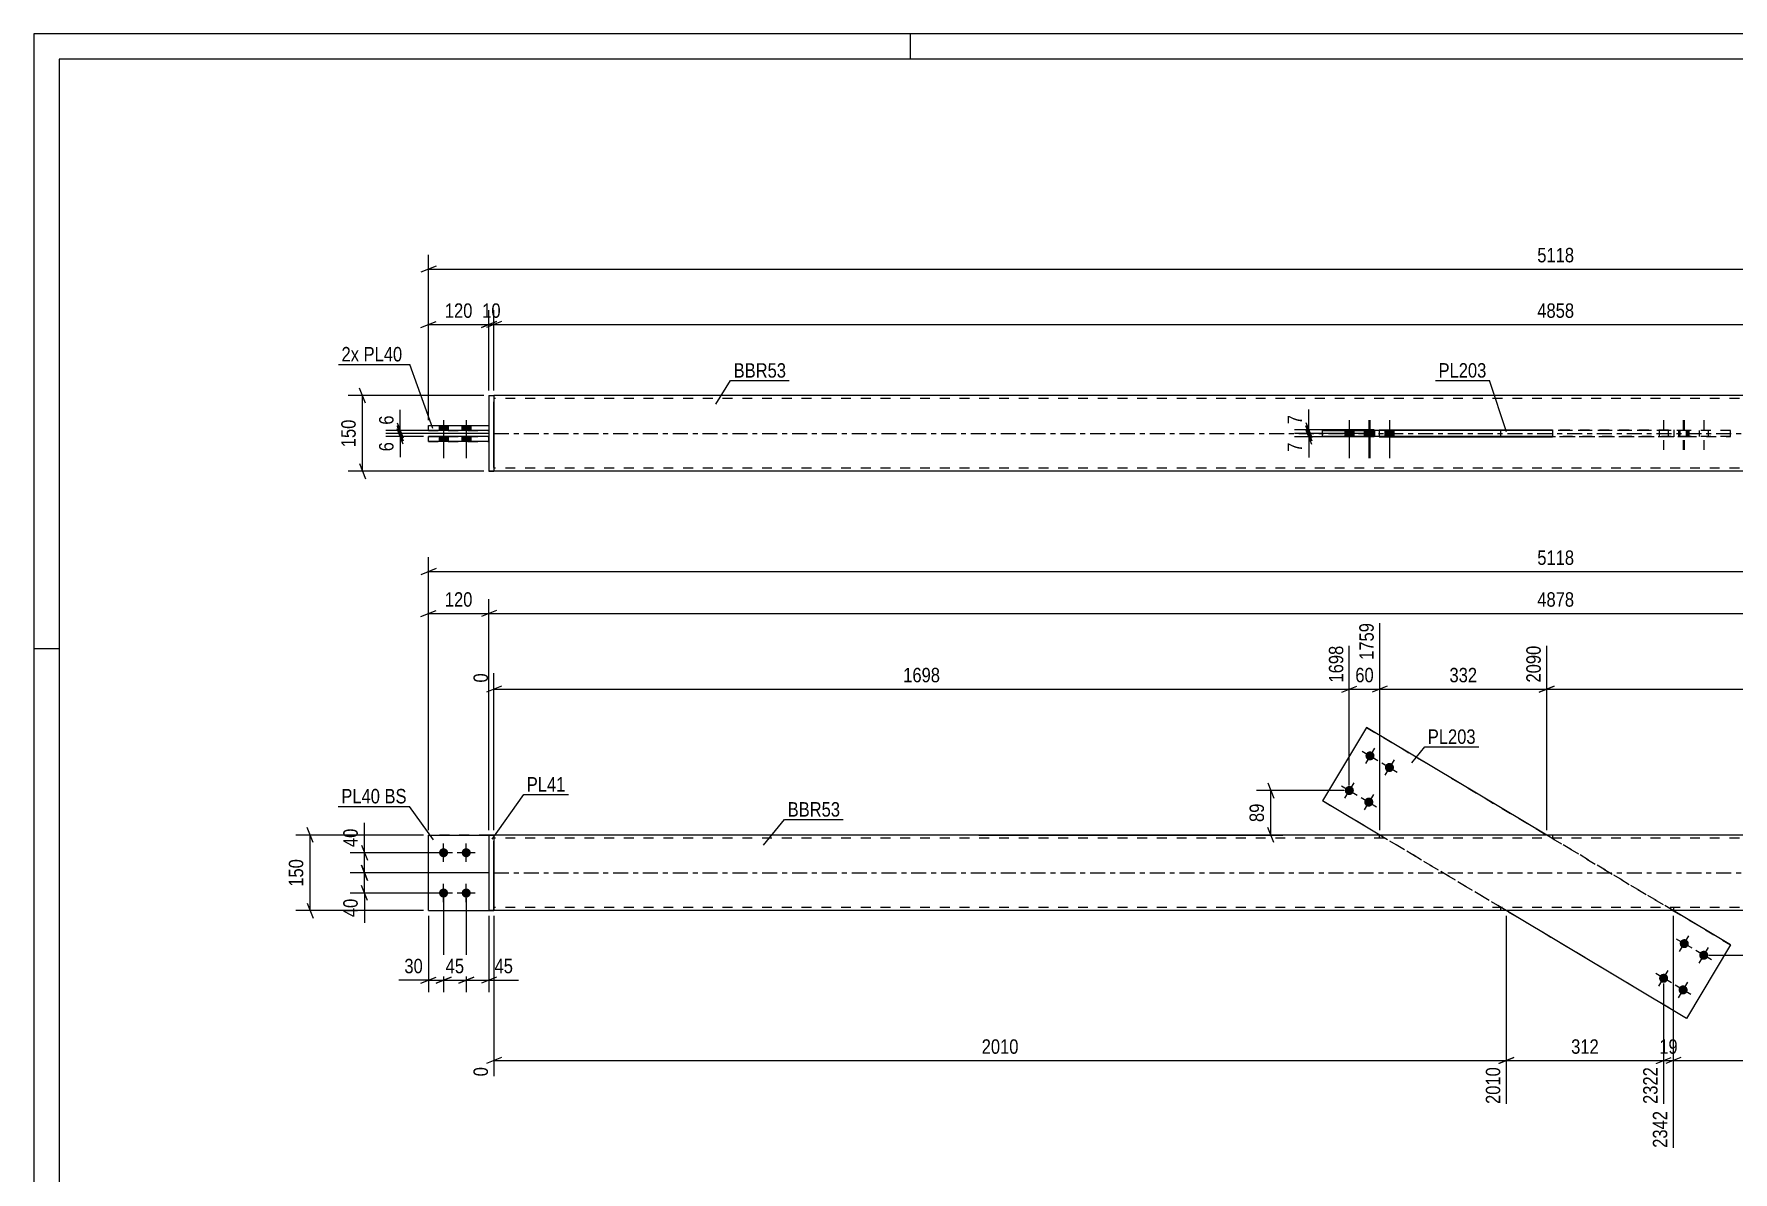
# Model space of a CAD drawing. Header units: millimetres. Extents: x 0 to 594, y 0 to 420.
# Drawn here: x 0 to 337.3, y 194.2 to 420 of the extents above; entities that cross this region are included whole.
import ezdxf

# ---------------------------------------------------------------- set-up
doc = ezdxf.new("R2010")
doc.units = ezdxf.units.MM
doc.linetypes.add('DXK_LINE_DOT2', pattern=[3.9198, 1.9599, -1.9599])
doc.linetypes.add('DXK_LINE_DOT3', pattern=[5.9187, 2.979, -0.9799, 0.9799, -0.9799])
doc.styles.add('Arial Narrow', font='ARIALN.TTF', dxfattribs={"height": 0.2})

# ---------------------------------------------------------------- blocks, each defined once
blk = doc.blocks.new('Unknown-580609276-1130')
at = {"color": 5, "linetype": 'Continuous'}
for p, q in [((594, 420), (0, 420)), ((0, 420), (0, 0)), ((174, 415), (174, 420)), ((589, 415), (5, 415)), ((5, 415), (5, 5)), ((5, 298), (0, 298))]:
    blk.add_line(p, q, dxfattribs=at)
blk = doc.blocks.new('Part-580609276-1679 - 1673')
at = {"color": 7, "linetype": 'DXK_LINE_DOT2'}
for p, q in [((78.32, 246.04), (78.32, 261.04)), ((78.32, 261.04), (90.32, 261.04)), ((90.32, 261.04), (78.32, 261.04)), ((90.32, 261.04), (90.32, 246.04)), ((78.32, 246.04), (78.32, 246.04)), ((78.32, 246.04), (90.32, 246.04)), ((78.32, 246.04), (90.32, 246.04)), ((90.32, 246.04), (90.32, 246.04))]:
    blk.add_line(p, q, dxfattribs=at)
blk = doc.blocks.new('Part-580609276-1700 - 1673')
at = {"color": 2, "linetype": 'Continuous'}
for p, q in [((424.83, 261.04), (91.32, 261.04)), ((91.32, 247.24), (91.32, 259.84)), ((424.83, 246.04), (91.32, 246.04))]:
    blk.add_line(p, q, dxfattribs=at)
at = {"color": 7, "linetype": 'DXK_LINE_DOT2'}
for p, q in [((91.32, 261.04), (91.32, 259.84)), ((424.83, 260.44), (91.32, 260.44)), ((267.09, 261.04), (267.09, 260.44)), ((301.46, 261.04), (301.46, 260.44)), ((91.32, 246.04), (91.32, 247.24)), ((91.32, 246.64), (91.32, 246.68)), ((424.83, 246.64), (91.32, 246.64)), ((291.21, 246.04), (291.21, 246.64)), ((325.57, 246.04), (325.57, 246.64))]:
    blk.add_line(p, q, dxfattribs=at)
at = {"color": 7, "linetype": 'DXK_LINE_DOT3'}
blk.add_line((91.32, 253.54), (424.83, 253.54), dxfattribs=at)
blk = doc.blocks.new('Part-580609276-1684 - 1673')
at = {"color": 2, "linetype": 'Continuous'}
for p, q in [((78.32, 246.04), (78.32, 261.04)), ((78.32, 261.04), (90.32, 261.04)), ((78.32, 246.04), (78.32, 246.04)), ((78.32, 246.04), (90.32, 246.04))]:
    blk.add_line(p, q, dxfattribs=at)
at = {"color": 7, "linetype": 'DXK_LINE_DOT2'}
for p, q in [((90.32, 261.04), (78.32, 261.04)), ((90.32, 261.04), (90.32, 246.04)), ((78.32, 246.04), (78.32, 246.04)), ((78.32, 246.04), (90.32, 246.04)), ((90.32, 246.04), (90.32, 246.04))]:
    blk.add_line(p, q, dxfattribs=at)
blk = doc.blocks.new('Bolt-580609276-1706 - 1673')
at = {"linetype": 'Continuous'}
for points in [[(265.71, 277.53), (265.86, 277.41), (265.99, 277.27), (266.08, 277.11), (266.13, 276.93), (266.15, 276.74), (266.13, 276.55), (266.07, 276.38), (265.97, 276.21), (265.84, 276.08), (265.69, 275.97), (265.51, 275.89), (265.33, 275.86), (265.14, 275.86), (264.96, 275.9), (264.79, 275.98), (264.64, 276.09), (264.51, 276.24), (264.42, 276.4), (264.37, 276.58), (264.35, 276.77), (264.37, 276.95), (264.43, 277.13), (264.53, 277.29), (264.66, 277.43), (264.81, 277.54), (264.98, 277.61), (265.17, 277.65), (265.36, 277.65), (265.54, 277.61)], [(269.57, 275.22), (269.72, 275.11), (269.85, 274.97), (269.94, 274.8), (270, 274.62), (270.01, 274.43), (269.99, 274.25), (269.93, 274.07), (269.83, 273.91), (269.71, 273.77), (269.55, 273.66), (269.38, 273.59), (269.19, 273.55), (269.01, 273.55), (268.82, 273.6), (268.65, 273.67), (268.5, 273.79), (268.38, 273.93), (268.29, 274.09), (268.23, 274.27), (268.21, 274.46), (268.24, 274.65), (268.3, 274.83), (268.39, 274.99), (268.52, 275.12), (268.67, 275.23), (268.85, 275.31), (269.03, 275.34), (269.22, 275.34), (269.4, 275.3)], [(261.61, 270.66), (261.76, 270.55), (261.88, 270.4), (261.98, 270.24), (262.03, 270.06), (262.05, 269.87), (262.03, 269.69), (261.96, 269.51), (261.87, 269.35), (261.74, 269.21), (261.59, 269.1), (261.41, 269.03), (261.23, 268.99), (261.04, 268.99), (260.86, 269.03), (260.69, 269.11), (260.54, 269.23), (260.41, 269.37), (260.32, 269.53), (260.26, 269.71), (260.25, 269.9), (260.27, 270.09), (260.33, 270.26), (260.43, 270.43), (260.56, 270.56), (260.71, 270.67), (260.88, 270.75), (261.07, 270.78), (261.26, 270.78), (261.44, 270.74)], [(265.47, 268.35), (265.62, 268.24), (265.75, 268.1), (265.84, 267.93), (265.89, 267.75), (265.91, 267.57), (265.89, 267.38), (265.83, 267.2), (265.73, 267.04), (265.6, 266.9), (265.45, 266.79), (265.28, 266.72), (265.09, 266.68), (264.9, 266.68), (264.72, 266.73), (264.55, 266.81), (264.4, 266.92), (264.28, 267.06), (264.18, 267.22), (264.13, 267.4), (264.11, 267.59), (264.13, 267.78), (264.19, 267.96), (264.29, 268.12), (264.42, 268.26), (264.57, 268.36), (264.75, 268.44), (264.93, 268.47), (265.12, 268.47), (265.3, 268.43)]]:
    blk.add_hatch(color=1, dxfattribs=at).paths.add_polyline_path(points)
at = {"color": 1, "linetype": 'Continuous'}
for p, q in [((263.7, 277.68), (266.79, 275.83)), ((266.17, 278.3), (264.33, 275.21)), ((267.57, 275.37), (270.66, 273.52)), ((270.04, 275.99), (268.19, 272.9)), ((259.6, 270.81), (262.69, 268.96)), ((262.07, 271.43), (260.22, 268.34)), ((263.47, 268.5), (266.56, 266.66)), ((265.93, 269.12), (264.09, 266.03))]:
    blk.add_line(p, q, dxfattribs=at)
blk = doc.blocks.new('Bolt-580609276-1707 - 1673')
at = {"linetype": 'Continuous'}
for points in [[(327.19, 238.72), (327.04, 238.83), (326.92, 238.97), (326.82, 239.14), (326.77, 239.32), (326.75, 239.51), (326.77, 239.69), (326.83, 239.87), (326.93, 240.03), (327.06, 240.17), (327.21, 240.28), (327.39, 240.35), (327.57, 240.39), (327.76, 240.39), (327.94, 240.34), (328.11, 240.26), (328.26, 240.15), (328.39, 240.01), (328.48, 239.85), (328.53, 239.67), (328.55, 239.48), (328.53, 239.29), (328.47, 239.11), (328.37, 238.95), (328.24, 238.81), (328.09, 238.71), (327.92, 238.63), (327.73, 238.6), (327.54, 238.6), (327.36, 238.64)], [(331.05, 236.41), (330.9, 236.52), (330.78, 236.67), (330.69, 236.83), (330.63, 237.01), (330.62, 237.2), (330.64, 237.38), (330.7, 237.56), (330.79, 237.72), (330.92, 237.86), (331.08, 237.97), (331.25, 238.04), (331.43, 238.08), (331.62, 238.08), (331.81, 238.04), (331.98, 237.96), (332.13, 237.84), (332.25, 237.7), (332.34, 237.54), (332.4, 237.36), (332.42, 237.17), (332.39, 236.98), (332.33, 236.81), (332.24, 236.65), (332.11, 236.51), (331.95, 236.4), (331.78, 236.32), (331.6, 236.29), (331.41, 236.29), (331.22, 236.33)], [(323.09, 231.85), (322.94, 231.96), (322.81, 232.1), (322.72, 232.27), (322.67, 232.45), (322.65, 232.64), (322.67, 232.82), (322.73, 233), (322.83, 233.16), (322.96, 233.3), (323.11, 233.41), (323.28, 233.48), (323.47, 233.52), (323.66, 233.52), (323.84, 233.48), (324.01, 233.4), (324.16, 233.28), (324.29, 233.14), (324.38, 232.98), (324.43, 232.8), (324.45, 232.61), (324.43, 232.42), (324.37, 232.25), (324.27, 232.08), (324.14, 231.95), (323.99, 231.84), (323.82, 231.76), (323.63, 231.73), (323.44, 231.73), (323.26, 231.77)], [(326.95, 229.54), (326.8, 229.66), (326.68, 229.8), (326.59, 229.96), (326.53, 230.14), (326.51, 230.33), (326.54, 230.52), (326.6, 230.69), (326.69, 230.86), (326.82, 230.99), (326.98, 231.1), (327.15, 231.18), (327.33, 231.21), (327.52, 231.21), (327.7, 231.17), (327.88, 231.09), (328.03, 230.98), (328.15, 230.83), (328.24, 230.67), (328.3, 230.49), (328.31, 230.3), (328.29, 230.12), (328.23, 229.94), (328.13, 229.78), (328.01, 229.64), (327.85, 229.53), (327.68, 229.46), (327.49, 229.42), (327.31, 229.42), (327.12, 229.46)]]:
    blk.add_hatch(color=1, dxfattribs=at).paths.add_polyline_path(points)
at = {"color": 1, "linetype": 'Continuous'}
for p, q in [((329.2, 238.57), (326.11, 240.41)), ((326.73, 237.95), (328.57, 241.04)), ((333.06, 236.26), (329.97, 238.11)), ((330.59, 235.64), (332.44, 238.73)), ((325.1, 231.7), (322, 233.55)), ((322.63, 231.08), (324.47, 234.17)), ((328.96, 229.39), (325.87, 231.24)), ((326.49, 228.77), (328.34, 231.86))]:
    blk.add_line(p, q, dxfattribs=at)
blk = doc.blocks.new('Bolt-580609276-1709 - 1673')
at = {"linetype": 'Continuous'}
for points in [[(81.32, 256.64), (81.13, 256.65), (80.95, 256.71), (80.79, 256.81), (80.65, 256.93), (80.54, 257.09), (80.46, 257.26), (80.42, 257.44), (80.42, 257.63), (80.46, 257.81), (80.54, 257.99), (80.65, 258.14), (80.79, 258.26), (80.95, 258.36), (81.13, 258.42), (81.32, 258.44), (81.5, 258.42), (81.68, 258.36), (81.85, 258.26), (81.99, 258.14), (82.1, 257.99), (82.17, 257.81), (82.21, 257.63), (82.21, 257.44), (82.17, 257.26), (82.1, 257.09), (81.99, 256.93), (81.85, 256.81), (81.68, 256.71), (81.5, 256.65)], [(85.82, 256.64), (85.63, 256.65), (85.45, 256.71), (85.29, 256.81), (85.15, 256.93), (85.04, 257.09), (84.96, 257.26), (84.92, 257.44), (84.92, 257.63), (84.96, 257.81), (85.04, 257.99), (85.15, 258.14), (85.29, 258.26), (85.45, 258.36), (85.63, 258.42), (85.82, 258.44), (86, 258.42), (86.18, 258.36), (86.35, 258.26), (86.49, 258.14), (86.6, 257.99), (86.67, 257.81), (86.71, 257.63), (86.71, 257.44), (86.67, 257.26), (86.6, 257.09), (86.49, 256.93), (86.35, 256.81), (86.18, 256.71), (86, 256.65)], [(81.32, 248.64), (81.13, 248.65), (80.95, 248.71), (80.79, 248.81), (80.65, 248.93), (80.54, 249.09), (80.46, 249.26), (80.42, 249.44), (80.42, 249.63), (80.46, 249.81), (80.54, 249.99), (80.65, 250.14), (80.79, 250.26), (80.95, 250.36), (81.13, 250.42), (81.32, 250.44), (81.5, 250.42), (81.68, 250.36), (81.85, 250.26), (81.99, 250.14), (82.1, 249.99), (82.17, 249.81), (82.21, 249.63), (82.21, 249.44), (82.17, 249.26), (82.1, 249.09), (81.99, 248.93), (81.85, 248.81), (81.68, 248.71), (81.5, 248.65)], [(85.82, 248.64), (85.63, 248.65), (85.45, 248.71), (85.29, 248.81), (85.15, 248.93), (85.04, 249.09), (84.96, 249.26), (84.92, 249.44), (84.92, 249.63), (84.96, 249.81), (85.04, 249.99), (85.15, 250.14), (85.29, 250.26), (85.45, 250.36), (85.63, 250.42), (85.82, 250.44), (86, 250.42), (86.18, 250.36), (86.35, 250.26), (86.49, 250.14), (86.6, 249.99), (86.67, 249.81), (86.71, 249.63), (86.71, 249.44), (86.67, 249.26), (86.6, 249.09), (86.49, 248.93), (86.35, 248.81), (86.18, 248.71), (86, 248.65)]]:
    blk.add_hatch(color=1, dxfattribs=at).paths.add_polyline_path(points)
at = {"color": 1, "linetype": 'Continuous'}
for p, q in [((83.12, 257.54), (79.52, 257.54)), ((81.32, 255.74), (81.32, 259.34)), ((87.62, 257.54), (84.02, 257.54)), ((85.82, 255.74), (85.82, 259.34)), ((81.32, 247.74), (81.32, 251.34)), ((85.82, 247.74), (85.82, 251.34)), ((83.12, 249.54), (79.52, 249.54)), ((87.62, 249.54), (84.02, 249.54))]:
    blk.add_line(p, q, dxfattribs=at)
blk = doc.blocks.new('Part-580609276-1715 - 1673')
at = {"color": 2, "linetype": 'Continuous'}
for p, q in [((264.55, 282.41), (255.84, 267.82)), ((264.55, 282.41), (264.55, 282.41)), ((300.35, 261.04), (264.55, 282.41)), ((267.19, 261.04), (255.84, 267.82)), ((328.11, 224.66), (292.31, 246.04)), ((336.83, 239.25), (325.47, 246.04)), ((336.83, 239.25), (328.11, 224.66))]:
    blk.add_line(p, q, dxfattribs=at)
at = {"color": 7, "linetype": 'DXK_LINE_DOT2'}
for p, q in [((264.55, 282.41), (336.83, 239.25)), ((328.11, 224.66), (255.84, 267.82)), ((292.31, 246.04), (267.19, 261.04)), ((325.47, 246.04), (300.35, 261.04))]:
    blk.add_line(p, q, dxfattribs=at)
blk = doc.blocks.new('Part-580609276-1720 - 1673')
at = {"color": 2, "linetype": 'Continuous'}
for p, q in [((91.32, 261.04), (90.32, 261.04)), ((90.32, 261.04), (90.32, 246.04)), ((91.32, 261.04), (91.32, 261.04)), ((91.32, 261.04), (91.32, 246.04)), ((90.32, 246.04), (91.32, 246.04))]:
    blk.add_line(p, q, dxfattribs=at)
at = {"color": 7, "linetype": 'DXK_LINE_DOT2'}
for p, q in [((90.32, 261.04), (91.32, 261.04)), ((91.32, 246.04), (90.32, 246.04))]:
    blk.add_line(p, q, dxfattribs=at)
blk = doc.blocks.new('Part-580609276-1418 - 1367')
at = {"color": 2, "linetype": 'Continuous'}
for p, q in [((78.32, 339.14), (78.32, 340.14)), ((90.32, 340.14), (78.32, 340.14)), ((78.32, 339.14), (78.32, 339.14)), ((90.32, 339.14), (78.32, 339.14)), ((90.32, 339.14), (90.32, 340.14)), ((90.32, 339.14), (90.32, 339.14))]:
    blk.add_line(p, q, dxfattribs=at)
at = {"color": 7, "linetype": 'DXK_LINE_DOT2'}
for p, q in [((78.32, 340.14), (90.32, 340.14)), ((78.32, 339.14), (90.32, 339.14))]:
    blk.add_line(p, q, dxfattribs=at)
blk = doc.blocks.new('Bolt-580609276-1370 - 1367')
at = {"linetype": 'Continuous'}
for points in [[(80.42, 341.34), (82.22, 341.34), (82.22, 342.34), (80.42, 342.34)], [(80.42, 341.34), (82.22, 341.34), (82.22, 342.34), (80.42, 342.34)], [(84.92, 341.34), (86.72, 341.34), (86.72, 342.34), (84.92, 342.34)], [(84.92, 341.34), (86.72, 341.34), (86.72, 342.34), (84.92, 342.34)], [(80.42, 339.14), (82.22, 339.14), (82.22, 340.14), (80.42, 340.14)], [(80.42, 339.14), (82.22, 339.14), (82.22, 340.14), (80.42, 340.14)], [(84.92, 339.14), (86.72, 339.14), (86.72, 340.14), (84.92, 340.14)], [(84.92, 339.14), (86.72, 339.14), (86.72, 340.14), (84.92, 340.14)]]:
    blk.add_hatch(color=1, dxfattribs=at).paths.add_polyline_path(points)
at = {"color": 1, "linetype": 'Continuous'}
for p, q in [((80.42, 342.34), (80.42, 341.34)), ((80.42, 342.34), (80.42, 341.34)), ((81.32, 343.34), (81.32, 335.84)), ((81.32, 343.34), (81.32, 335.84)), ((82.22, 342.34), (82.22, 341.34)), ((82.22, 342.34), (82.22, 341.34)), ((84.92, 342.34), (84.92, 341.34)), ((84.92, 342.34), (84.92, 341.34)), ((85.82, 343.34), (85.82, 335.84)), ((85.82, 343.34), (85.82, 335.84)), ((86.72, 342.34), (86.72, 341.34)), ((86.72, 342.34), (86.72, 341.34)), ((80.42, 340.14), (80.42, 339.14)), ((80.42, 340.14), (80.42, 339.14)), ((82.22, 340.14), (82.22, 339.14)), ((82.22, 340.14), (82.22, 339.14)), ((84.92, 340.14), (84.92, 339.14)), ((84.92, 340.14), (84.92, 339.14)), ((86.72, 340.14), (86.72, 339.14)), ((86.72, 340.14), (86.72, 339.14))]:
    blk.add_line(p, q, dxfattribs=at)
blk = doc.blocks.new('Bolt-580609276-1435 - 1367')
at = {"color": 1, "linetype": 'DXK_LINE_DOT2'}
for p, q in [((322.65, 341.34), (322.65, 340.14)), ((323.55, 343.34), (323.55, 335.84)), ((324.45, 341.34), (324.45, 340.14)), ((326.51, 341.34), (326.51, 340.14)), ((326.75, 341.34), (326.75, 340.14)), ((327.41, 343.34), (327.41, 335.84)), ((327.65, 343.34), (327.65, 335.84)), ((328.31, 341.34), (328.31, 340.14)), ((328.55, 341.34), (328.55, 340.14)), ((330.62, 341.34), (330.62, 340.14)), ((331.52, 343.34), (331.52, 335.84)), ((332.42, 341.34), (332.42, 340.14))]:
    blk.add_line(p, q, dxfattribs=at)
blk = doc.blocks.new('Part-580609276-1456 - 1367')
at = {"color": 2, "linetype": 'Continuous'}
for p, q in [((424.83, 348.24), (91.32, 348.24)), ((91.32, 334.44), (91.32, 347.04)), ((267.09, 341.34), (267.09, 341.44)), ((267.09, 341.44), (301.46, 341.44)), ((291.21, 341.44), (291.21, 341.34)), ((301.46, 341.44), (301.46, 340.04)), ((267.09, 340.14), (267.09, 340.04)), ((267.09, 340.04), (301.46, 340.04)), ((291.21, 340.04), (291.21, 340.14)), ((424.83, 333.24), (91.32, 333.24))]:
    blk.add_line(p, q, dxfattribs=at)
at = {"color": 7, "linetype": 'DXK_LINE_DOT2'}
for p, q in [((91.32, 348.24), (91.32, 347.04)), ((91.32, 348.24), (91.32, 348.15)), ((91.32, 348.15), (91.32, 347.89)), ((424.83, 347.64), (91.32, 347.64)), ((267.09, 341.44), (267.09, 340.14)), ((291.21, 341.44), (325.57, 341.44)), ((291.21, 341.34), (291.21, 341.44)), ((291.21, 340.14), (291.21, 341.34)), ((325.57, 341.44), (325.57, 340.04)), ((325.57, 340.04), (291.21, 340.04)), ((91.32, 333.98), (91.32, 334.44)), ((91.32, 334.44), (91.32, 333.24)), ((424.83, 333.84), (91.32, 333.84))]:
    blk.add_line(p, q, dxfattribs=at)
at = {"color": 7, "linetype": 'DXK_LINE_DOT3'}
blk.add_line((91.32, 340.74), (424.83, 340.74), dxfattribs=at)
blk = doc.blocks.new('Part-580609276-1413 - 1367')
at = {"color": 2, "linetype": 'Continuous'}
for p, q in [((78.32, 341.34), (78.32, 342.34)), ((78.32, 342.34), (90.32, 342.34)), ((78.32, 341.34), (78.32, 341.34)), ((90.32, 341.34), (78.32, 341.34)), ((90.32, 342.34), (90.32, 341.34)), ((90.32, 341.34), (90.32, 341.34))]:
    blk.add_line(p, q, dxfattribs=at)
at = {"color": 7, "linetype": 'DXK_LINE_DOT2'}
for p, q in [((78.32, 342.34), (90.32, 342.34)), ((78.32, 341.34), (90.32, 341.34))]:
    blk.add_line(p, q, dxfattribs=at)
blk = doc.blocks.new('Part-580609276-1397 - 1367')
at = {"color": 2, "linetype": 'Continuous'}
for p, q in [((255.84, 340.14), (255.84, 341.34)), ((255.84, 341.34), (264.55, 341.34)), ((264.55, 340.14), (264.55, 341.34)), ((301.46, 341.34), (264.55, 341.34)), ((264.55, 340.14), (255.84, 340.14)), ((301.46, 340.14), (264.55, 340.14))]:
    blk.add_line(p, q, dxfattribs=at)
at = {"color": 7, "linetype": 'DXK_LINE_DOT2'}
for p, q in [((328.11, 341.34), (255.84, 341.34)), ((336.83, 341.34), (301.46, 341.34)), ((328.11, 340.14), (328.11, 341.34)), ((336.83, 341.34), (328.11, 341.34)), ((336.83, 340.14), (336.83, 341.34)), ((255.84, 340.14), (328.11, 340.14)), ((336.83, 340.14), (301.46, 340.14)), ((328.11, 340.14), (336.83, 340.14))]:
    blk.add_line(p, q, dxfattribs=at)
blk = doc.blocks.new('Part-580609276-1398 - 1367')
at = {"color": 2, "linetype": 'Continuous'}
for p, q in [((90.32, 348.24), (91.32, 348.24)), ((90.32, 348.24), (90.32, 333.24)), ((91.32, 348.24), (91.32, 348.24)), ((91.32, 348.24), (91.32, 333.24)), ((91.32, 333.24), (90.32, 333.24)), ((90.32, 333.24), (90.32, 333.24))]:
    blk.add_line(p, q, dxfattribs=at)
at = {"color": 7, "linetype": 'DXK_LINE_DOT2'}
for p, q in [((90.32, 348.24), (91.32, 348.24)), ((90.32, 333.24), (91.32, 333.24)), ((90.32, 333.24), (90.32, 333.24))]:
    blk.add_line(p, q, dxfattribs=at)
blk = doc.blocks.new('Bolt-580609276-1436 - 1367')
at = {"linetype": 'Continuous'}
for points in [[(262.05, 341.34), (260.25, 341.34), (260.25, 340.14), (262.05, 340.14)], [(265.91, 341.34), (264.11, 341.34), (264.11, 340.14), (265.91, 340.14)], [(266.15, 341.34), (264.35, 341.34), (264.35, 340.14), (266.15, 340.14)], [(270.01, 341.34), (268.21, 341.34), (268.21, 340.14), (270.01, 340.14)]]:
    blk.add_hatch(color=1, dxfattribs=at).paths.add_polyline_path(points)
at = {"color": 1, "linetype": 'Continuous'}
for p, q in [((260.25, 341.34), (260.25, 340.14)), ((261.15, 343.34), (261.15, 335.84)), ((262.05, 341.34), (262.05, 340.14)), ((264.11, 341.34), (264.11, 340.14)), ((264.35, 341.34), (264.35, 340.14)), ((265.01, 343.34), (265.01, 335.84)), ((265.25, 343.34), (265.25, 335.84)), ((265.91, 341.34), (265.91, 340.14)), ((266.15, 341.34), (266.15, 340.14)), ((268.21, 341.34), (268.21, 340.14)), ((269.11, 343.34), (269.11, 335.84)), ((270.01, 341.34), (270.01, 340.14))]:
    blk.add_line(p, q, dxfattribs=at)
blk = doc.blocks.new('StraightDimension-580609276-1850 - 1673')
at = {"color": 7, "linetype": 'Continuous'}
for p, q in [((325.47, 245.04), (325.47, 198.98)), ((323.55, 231.62), (323.55, 207.68)), ((322.05, 215.69), (325.05, 216.89)), ((323.55, 216.29), (325.47, 216.29)), ((326.97, 216.89), (323.97, 215.69))]:
    blk.add_line(p, q, dxfattribs=at)
at = {"color": 0}
blk.add_wipeout([(326.94, 217.04), (326.94, 221.24), (322.08, 221.24), (322.08, 217.04)], dxfattribs=at)
at = {"color": 0, "linetype": 'Continuous'}
blk.add_wipeout([(324.87, 206.89), (320.67, 206.89), (320.67, 198.38), (324.87, 198.38)], dxfattribs=at)
at = {"color": 3, "style": 'Arial Narrow'}
blk.add_text('19', height=2.863, dxfattribs=at).set_placement((322.68, 217.64))
at = {"color": 3, "linetype": 'Continuous', "style": 'Arial Narrow'}
blk.add_text('2342', height=2.863, rotation=90.0002, dxfattribs=at).set_placement((324.27, 198.98))
blk = doc.blocks.new('StraightDimension-580609276-1792 - 1673')
at = {"color": 7, "linetype": 'Continuous'}
for p, q in [((267.19, 262.04), (267.19, 303.12)), ((261.15, 270.89), (261.15, 298.62)), ((259.65, 289.41), (262.65, 290.61)), ((268.69, 290.61), (265.69, 289.41)), ((261.15, 290.01), (267.19, 290.01))]:
    blk.add_line(p, q, dxfattribs=at)
at = {"color": 0}
blk.add_wipeout([(266.6, 290.76), (266.6, 294.96), (261.74, 294.96), (261.74, 290.76)], dxfattribs=at)
at = {"color": 0, "linetype": 'Continuous'}
blk.add_wipeout([(266.59, 303.72), (262.39, 303.72), (262.39, 295.21), (266.59, 295.21)], dxfattribs=at)
at = {"color": 3, "linetype": 'Continuous', "style": 'Arial Narrow'}
blk.add_text('1759', height=2.863, rotation=90.0002, dxfattribs=at).set_placement((265.99, 295.81))
at = {"color": 3, "style": 'Arial Narrow'}
blk.add_text('60', height=2.863, dxfattribs=at).set_placement((262.34, 291.36))
blk = doc.blocks.new('StraightDimension-580609276-1827 - 1673')
at = {"color": 7, "linetype": 'Continuous'}
for p, q in [((81.32, 248.54), (81.32, 229.87)), ((78.32, 245.04), (78.32, 229.87)), ((76.82, 231.67), (79.82, 232.87)), ((82.82, 232.87), (79.82, 231.67)), ((78.32, 232.27), (81.32, 232.27))]:
    blk.add_line(p, q, dxfattribs=at)
at = {"color": 0}
blk.add_wipeout([(77.79, 233.02), (77.79, 237.22), (72.94, 237.22), (72.94, 233.02)], dxfattribs=at)
at = {"color": 7, "linetype": 'Continuous'}
blk.add_line((78.32, 232.27), (72.41, 232.27), dxfattribs=at)
blk.add_line((78.32, 232.27), (72.41, 232.27), dxfattribs=at)
at = {"color": 3, "style": 'Arial Narrow'}
blk.add_text('30', height=2.863, dxfattribs=at).set_placement((73.54, 233.62))
blk = doc.blocks.new('StraightDimension-580609276-1806 - 1673')
at = {"color": 7, "linetype": 'Continuous'}
for p, q in [((261.15, 270.89), (261.15, 298.62)), ((92.82, 290.61), (89.82, 289.41)), ((91.32, 262.04), (91.32, 293.14)), ((259.65, 289.41), (262.65, 290.61)), ((91.32, 290.01), (261.15, 290.01))]:
    blk.add_line(p, q, dxfattribs=at)
at = {"color": 0, "linetype": 'Continuous'}
for points in [[(260.55, 299.22), (256.35, 299.22), (256.35, 290.71), (260.55, 290.71)], [(90.72, 293.74), (86.52, 293.74), (86.52, 290.71), (90.72, 290.71)]]:
    blk.add_wipeout(points, dxfattribs=at)
at = {"color": 0}
blk.add_wipeout([(180.49, 290.76), (180.49, 294.96), (171.98, 294.96), (171.98, 290.76)], dxfattribs=at)
at = {"color": 3, "linetype": 'Continuous', "style": 'Arial Narrow'}
for s, height, p in [('1698', 2.863, (259.95, 291.31)), ('0', 2.86, (90.12, 291.31))]:
    blk.add_text(s, height=height, rotation=90.0002, dxfattribs=at).set_placement(p)
at = {"color": 3, "style": 'Arial Narrow'}
blk.add_text('1698', height=2.863, dxfattribs=at).set_placement((172.58, 291.36))
blk = doc.blocks.new('StraightDimension-580609276-1760 - 1673')
at = {"color": 7, "linetype": 'Continuous'}
for p, q in [((300.35, 262.04), (300.35, 298.62)), ((512.93, 263.04), (512.93, 298.62)), ((301.85, 290.61), (298.85, 289.41)), ((511.43, 289.41), (514.43, 290.61)), ((300.35, 290.01), (512.93, 290.01))]:
    blk.add_line(p, q, dxfattribs=at)
at = {"color": 0, "linetype": 'Continuous'}
blk.add_wipeout([(512.33, 299.22), (508.13, 299.22), (508.13, 290.71), (512.33, 290.71)], dxfattribs=at)
at = {"color": 0}
blk.add_wipeout([(410.9, 290.76), (410.9, 294.96), (402.38, 294.96), (402.38, 290.76)], dxfattribs=at)
at = {"color": 3, "linetype": 'Continuous', "style": 'Arial Narrow'}
blk.add_text('4858', height=2.863, rotation=90.0002, dxfattribs=at).set_placement((511.73, 291.31))
at = {"color": 3, "style": 'Arial Narrow'}
blk.add_text('2767', height=2.863, dxfattribs=at).set_placement((402.98, 291.36))
blk = doc.blocks.new('StraightDimension-580609276-2057 - 1673')
at = {"color": 7, "linetype": 'Continuous'}
for p, q in [((78.32, 262.04), (78.32, 307.86)), ((90.32, 262.04), (90.32, 307.86)), ((76.82, 304.41), (79.82, 305.61)), ((78.32, 305.01), (90.32, 305.01)), ((91.82, 305.61), (88.82, 304.41))]:
    blk.add_line(p, q, dxfattribs=at)
at = {"color": 0}
blk.add_wipeout([(87.66, 305.76), (87.66, 309.96), (80.97, 309.96), (80.97, 305.76)], dxfattribs=at)
at = {"color": 3, "style": 'Arial Narrow'}
blk.add_text('120', height=2.863, dxfattribs=at).set_placement((81.57, 306.36))
blk = doc.blocks.new('StraightDimension-580609276-2050 - 1673')
at = {"color": 7, "linetype": 'Continuous'}
for p, q in [((90.32, 262.04), (90.32, 307.86)), ((91.82, 305.61), (88.82, 304.41)), ((90.32, 305.01), (513.93, 305.01))]:
    blk.add_line(p, q, dxfattribs=at)
at = {"color": 0}
blk.add_wipeout([(306.38, 305.76), (306.38, 309.96), (297.87, 309.96), (297.87, 305.76)], dxfattribs=at)
at = {"color": 3, "style": 'Arial Narrow'}
blk.add_text('4878', height=2.863, dxfattribs=at).set_placement((298.47, 306.36))
blk = doc.blocks.new('StraightDimension-580609276-1772 - 1673')
at = {"color": 7, "linetype": 'Continuous'}
for p, q in [((267.19, 262.04), (267.19, 303.12)), ((300.35, 262.04), (300.35, 298.62)), ((268.69, 290.61), (265.69, 289.41)), ((298.85, 289.41), (301.85, 290.61)), ((267.19, 290.01), (300.35, 290.01))]:
    blk.add_line(p, q, dxfattribs=at)
at = {"color": 0, "linetype": 'Continuous'}
blk.add_wipeout([(299.75, 299.22), (295.55, 299.22), (295.55, 290.71), (299.75, 290.71)], dxfattribs=at)
at = {"color": 0}
blk.add_wipeout([(287.11, 290.76), (287.11, 294.96), (280.43, 294.96), (280.43, 290.76)], dxfattribs=at)
at = {"color": 3, "linetype": 'Continuous', "style": 'Arial Narrow'}
blk.add_text('2090', height=2.863, rotation=90.0002, dxfattribs=at).set_placement((299.15, 291.31))
at = {"color": 3, "style": 'Arial Narrow'}
blk.add_text('332', height=2.863, dxfattribs=at).set_placement((281.03, 291.36))
blk = doc.blocks.new('StraightDimension-580609276-1909 - 1673')
at = {"color": 7, "linetype": 'Continuous'}
for p, q in [((80.32, 257.54), (62.77, 257.54)), ((65.02, 259.04), (66.22, 256.04)), ((65.62, 253.54), (65.62, 257.54)), ((90.32, 253.54), (62.77, 253.54)), ((66.22, 252.04), (65.02, 255.04))]:
    blk.add_line(p, q, dxfattribs=at)
at = {"color": 0}
blk.add_wipeout([(64.87, 262.92), (60.67, 262.92), (60.67, 258.06), (64.87, 258.06)], dxfattribs=at)
at = {"color": 7, "linetype": 'Continuous'}
blk.add_line((65.62, 257.54), (65.62, 263.44), dxfattribs=at)
blk.add_line((65.62, 257.54), (65.62, 263.44), dxfattribs=at)
at = {"color": 3, "style": 'Arial Narrow'}
blk.add_text('40', height=2.863, rotation=90.0002, dxfattribs=at).set_placement((64.27, 258.66))
blk = doc.blocks.new('StraightDimension-580609276-1864 - 1673')
at = {"color": 7, "linetype": 'Continuous'}
for p, q in [((292.31, 245.04), (292.31, 207.68)), ((323.55, 231.62), (323.55, 207.68)), ((293.81, 216.89), (290.81, 215.69)), ((292.31, 216.29), (323.55, 216.29)), ((322.05, 215.69), (325.05, 216.89))]:
    blk.add_line(p, q, dxfattribs=at)
at = {"color": 0}
blk.add_wipeout([(311.27, 217.04), (311.27, 221.24), (304.59, 221.24), (304.59, 217.04)], dxfattribs=at)
at = {"color": 0, "linetype": 'Continuous'}
blk.add_wipeout([(322.95, 215.59), (318.75, 215.59), (318.75, 207.08), (322.95, 207.08)], dxfattribs=at)
at = {"color": 3, "style": 'Arial Narrow'}
blk.add_text('312', height=2.863, dxfattribs=at).set_placement((305.19, 217.64))
at = {"color": 3, "linetype": 'Continuous', "style": 'Arial Narrow'}
blk.add_text('2322', height=2.863, rotation=90.0002, dxfattribs=at).set_placement((322.35, 207.68))
blk = doc.blocks.new('StraightDimension-580609276-1735 - 1673')
at = {"color": 7, "linetype": 'Continuous'}
for p, q in [((260.15, 269.89), (242.7, 269.89)), ((244.95, 271.39), (246.15, 268.39)), ((245.55, 261.04), (245.55, 269.89)), ((187.58, 261.04), (247.95, 261.04)), ((246.15, 259.54), (244.95, 262.54))]:
    blk.add_line(p, q, dxfattribs=at)
at = {"color": 0}
blk.add_wipeout([(244.8, 267.89), (240.6, 267.89), (240.6, 263.03), (244.8, 263.03)], dxfattribs=at)
at = {"color": 3, "style": 'Arial Narrow'}
blk.add_text('89', height=2.863, rotation=90.0002, dxfattribs=at).set_placement((244.2, 263.63))
blk = doc.blocks.new('StraightDimension-580609276-1746 - 1673')
at = {"color": 7, "linetype": 'Continuous'}
for p, q in [((79.82, 313.91), (76.82, 312.71)), ((78.32, 262.04), (78.32, 316.16)), ((78.32, 313.31), (525.93, 313.31))]:
    blk.add_line(p, q, dxfattribs=at)
at = {"color": 0}
blk.add_wipeout([(306.38, 314.06), (306.38, 318.26), (297.87, 318.26), (297.87, 314.06)], dxfattribs=at)
at = {"color": 3, "style": 'Arial Narrow'}
blk.add_text('5118', height=2.863, dxfattribs=at).set_placement((298.47, 314.66))
blk = doc.blocks.new('StraightDimension-580609276-1813 - 1673')
at = {"color": 7, "linetype": 'Continuous'}
for p, q in [((85.82, 248.54), (85.82, 229.87)), ((90.32, 245.04), (90.32, 229.87)), ((84.32, 231.67), (87.32, 232.87)), ((91.82, 232.87), (88.82, 231.67)), ((85.82, 232.27), (90.32, 232.27))]:
    blk.add_line(p, q, dxfattribs=at)
at = {"color": 0}
blk.add_wipeout([(95.7, 233.02), (95.7, 237.22), (90.84, 237.22), (90.84, 233.02)], dxfattribs=at)
at = {"color": 7, "linetype": 'Continuous'}
blk.add_line((90.32, 232.27), (96.22, 232.27), dxfattribs=at)
blk.add_line((90.32, 232.27), (96.22, 232.27), dxfattribs=at)
at = {"color": 3, "style": 'Arial Narrow'}
blk.add_text('45', height=2.863, dxfattribs=at).set_placement((91.44, 233.62))
blk = doc.blocks.new('StraightDimension-580609276-1820 - 1673')
at = {"color": 7, "linetype": 'Continuous'}
for p, q in [((81.32, 248.54), (81.32, 229.87)), ((85.82, 248.54), (85.82, 229.87)), ((79.82, 231.67), (82.82, 232.87)), ((87.32, 232.87), (84.32, 231.67)), ((81.32, 232.27), (85.82, 232.27))]:
    blk.add_line(p, q, dxfattribs=at)
at = {"color": 0}
blk.add_wipeout([(85.99, 233.02), (85.99, 237.22), (81.14, 237.22), (81.14, 233.02)], dxfattribs=at)
at = {"color": 3, "style": 'Arial Narrow'}
blk.add_text('45', height=2.863, dxfattribs=at).set_placement((81.74, 233.62))
blk = doc.blocks.new('StraightDimension-580609276-1838 - 1673')
at = {"color": 7, "linetype": 'Continuous'}
for p, q in [((325.47, 245.04), (325.47, 198.98)), ((512.93, 244.04), (512.93, 207.68)), ((326.97, 216.89), (323.97, 215.69)), ((325.47, 216.29), (512.93, 216.29)), ((511.43, 215.69), (514.43, 216.89))]:
    blk.add_line(p, q, dxfattribs=at)
at = {"color": 0}
blk.add_wipeout([(423.46, 217.04), (423.46, 221.24), (414.94, 221.24), (414.94, 217.04)], dxfattribs=at)
at = {"color": 0, "linetype": 'Continuous'}
blk.add_wipeout([(512.33, 215.59), (508.13, 215.59), (508.13, 207.08), (512.33, 207.08)], dxfattribs=at)
at = {"color": 3, "style": 'Arial Narrow'}
blk.add_text('2516', height=2.863, dxfattribs=at).set_placement((415.54, 217.64))
at = {"color": 3, "linetype": 'Continuous', "style": 'Arial Narrow'}
blk.add_text('4858', height=2.863, rotation=90.0002, dxfattribs=at).set_placement((511.73, 207.68))
blk = doc.blocks.new('StraightDimension-580609276-1878 - 1673')
at = {"color": 7, "linetype": 'Continuous'}
for p, q in [((91.32, 245.04), (91.32, 213.17)), ((292.31, 245.04), (292.31, 207.68)), ((92.82, 216.89), (89.82, 215.69)), ((91.32, 216.29), (292.31, 216.29)), ((290.81, 215.69), (293.81, 216.89))]:
    blk.add_line(p, q, dxfattribs=at)
at = {"color": 0}
blk.add_wipeout([(196.07, 217.04), (196.07, 221.24), (187.56, 221.24), (187.56, 217.04)], dxfattribs=at)
at = {"color": 0, "linetype": 'Continuous'}
for points in [[(90.72, 215.59), (86.52, 215.59), (86.52, 212.57), (90.72, 212.57)], [(291.71, 215.59), (287.51, 215.59), (287.51, 207.08), (291.71, 207.08)]]:
    blk.add_wipeout(points, dxfattribs=at)
at = {"color": 3, "style": 'Arial Narrow'}
blk.add_text('2010', height=2.863, dxfattribs=at).set_placement((188.16, 217.64))
at = {"color": 3, "linetype": 'Continuous', "style": 'Arial Narrow'}
for s, height, p in [('0', 2.86, (90.12, 213.17)), ('2010', 2.863, (291.11, 207.68))]:
    blk.add_text(s, height=height, rotation=90.0002, dxfattribs=at).set_placement(p)
blk = doc.blocks.new('StraightDimension-580609276-1922 - 1673')
at = {"color": 7, "linetype": 'Continuous'}
for p, q in [((90.32, 253.54), (62.77, 253.54)), ((65.02, 255.04), (66.22, 252.04)), ((65.62, 249.54), (65.62, 253.54)), ((66.22, 248.04), (65.02, 251.04)), ((80.32, 249.54), (62.77, 249.54))]:
    blk.add_line(p, q, dxfattribs=at)
at = {"color": 0}
blk.add_wipeout([(64.87, 249.01), (60.67, 249.01), (60.67, 244.15), (64.87, 244.15)], dxfattribs=at)
at = {"color": 7, "linetype": 'Continuous'}
blk.add_line((65.62, 249.54), (65.62, 243.63), dxfattribs=at)
blk.add_line((65.62, 249.54), (65.62, 243.63), dxfattribs=at)
at = {"color": 3, "style": 'Arial Narrow'}
blk.add_text('40', height=2.863, rotation=90.0002, dxfattribs=at).set_placement((64.27, 244.75))
blk = doc.blocks.new('StraightDimension-580609276-1979 - 1673')
at = {"color": 7, "linetype": 'Continuous'}
for p, q in [((77.32, 261.04), (51.96, 261.04)), ((55.41, 259.54), (54.21, 262.54)), ((54.81, 246.04), (54.81, 261.04)), ((54.21, 247.54), (55.41, 244.54)), ((77.32, 246.04), (51.96, 246.04))]:
    blk.add_line(p, q, dxfattribs=at)
at = {"color": 0}
blk.add_wipeout([(54.06, 256.88), (49.86, 256.88), (49.86, 250.19), (54.06, 250.19)], dxfattribs=at)
at = {"color": 3, "style": 'Arial Narrow'}
blk.add_text('150', height=2.863, rotation=90.0002, dxfattribs=at).set_placement((53.46, 250.79))
blk = doc.blocks.new('StraightDimension-580609276-1993 - 1673')
at = {"color": 7, "linetype": 'Continuous'}
for p, q in [((344.88, 247.54), (346.08, 244.54)), ((343.75, 246.04), (347.88, 246.04)), ((345.48, 237.18), (345.48, 246.04)), ((332.52, 237.18), (347.88, 237.18)), ((346.08, 235.68), (344.88, 238.68))]:
    blk.add_line(p, q, dxfattribs=at)
at = {"color": 0}
blk.add_wipeout([(344.73, 244.04), (340.53, 244.04), (340.53, 239.18), (344.73, 239.18)], dxfattribs=at)
at = {"color": 3, "style": 'Arial Narrow'}
blk.add_text('89', height=2.863, rotation=90.0002, dxfattribs=at).set_placement((344.13, 239.78))
blk = doc.blocks.new('StraightDimension-580609276-1525 - 1367')
at = {"color": 7, "linetype": 'Continuous'}
for p, q in [((89.32, 348.24), (62.37, 348.24)), ((65.82, 346.74), (64.62, 349.74)), ((65.22, 333.24), (65.22, 348.24)), ((64.62, 334.74), (65.82, 331.74)), ((89.32, 333.24), (62.37, 333.24))]:
    blk.add_line(p, q, dxfattribs=at)
at = {"color": 0}
blk.add_wipeout([(64.47, 344.08), (60.27, 344.08), (60.27, 337.4), (64.47, 337.4)], dxfattribs=at)
at = {"color": 3, "style": 'Arial Narrow'}
blk.add_text('150', height=2.863, rotation=90.0002, dxfattribs=at).set_placement((63.87, 338))
blk = doc.blocks.new('StraightDimension-580609276-1489 - 1367')
at = {"color": 7, "linetype": 'Continuous'}
for p, q in [((83.32, 341.34), (69.88, 341.34)), ((90.32, 340.74), (69.88, 340.74)), ((72.13, 342.84), (73.33, 339.84)), ((73.33, 339.24), (72.13, 342.24)), ((72.73, 340.74), (72.73, 341.34))]:
    blk.add_line(p, q, dxfattribs=at)
at = {"color": 0}
blk.add_wipeout([(71.98, 344.89), (67.78, 344.89), (67.78, 341.87), (71.98, 341.87)], dxfattribs=at)
at = {"color": 7, "linetype": 'Continuous'}
blk.add_line((72.73, 341.34), (72.73, 345.42), dxfattribs=at)
blk.add_line((72.73, 341.34), (72.73, 345.42), dxfattribs=at)
at = {"color": 3, "style": 'Arial Narrow'}
blk.add_text('6', height=2.86, rotation=90.0002, dxfattribs=at).set_placement((71.38, 342.47))
blk = doc.blocks.new('StraightDimension-580609276-1508 - 1367')
at = {"color": 7, "linetype": 'Continuous'}
for p, q in [((90.32, 340.74), (69.88, 340.74)), ((72.13, 342.24), (73.33, 339.24)), ((73.33, 338.64), (72.13, 341.64)), ((72.73, 340.14), (72.73, 340.74)), ((77.32, 340.14), (69.88, 340.14))]:
    blk.add_line(p, q, dxfattribs=at)
at = {"color": 0}
blk.add_wipeout([(71.98, 339.62), (67.78, 339.62), (67.78, 336.59), (71.98, 336.59)], dxfattribs=at)
at = {"color": 7, "linetype": 'Continuous'}
blk.add_line((72.73, 340.14), (72.73, 336.06), dxfattribs=at)
blk.add_line((72.73, 340.14), (72.73, 336.06), dxfattribs=at)
at = {"color": 3, "style": 'Arial Narrow'}
blk.add_text('6', height=2.86, rotation=90.0002, dxfattribs=at).set_placement((71.38, 337.19))
blk = doc.blocks.new('StraightDimension-580609276-1545 - 1367')
at = {"color": 7, "linetype": 'Continuous'}
for p, q in [((78.32, 343.34), (78.32, 376.19)), ((79.82, 373.94), (76.82, 372.74)), ((78.32, 373.34), (525.93, 373.34))]:
    blk.add_line(p, q, dxfattribs=at)
at = {"color": 0}
blk.add_wipeout([(306.38, 374.09), (306.38, 378.29), (297.87, 378.29), (297.87, 374.09)], dxfattribs=at)
at = {"color": 3, "style": 'Arial Narrow'}
blk.add_text('5118', height=2.863, dxfattribs=at).set_placement((298.47, 374.69))
blk = doc.blocks.new('StraightDimension-580609276-4409 - 1367')
at = {"color": 7, "linetype": 'Continuous'}
for p, q in [((266.09, 341.44), (250.24, 341.44)), ((266.09, 340.74), (250.24, 340.74)), ((252.49, 342.94), (253.69, 339.94)), ((253.69, 339.24), (252.49, 342.24)), ((253.09, 340.74), (253.09, 341.44))]:
    blk.add_line(p, q, dxfattribs=at)
at = {"color": 0}
blk.add_wipeout([(252.34, 345), (248.14, 345), (248.14, 341.97), (252.34, 341.97)], dxfattribs=at)
at = {"color": 7, "linetype": 'Continuous'}
blk.add_line((253.09, 341.44), (253.09, 345.52), dxfattribs=at)
blk.add_line((253.09, 341.44), (253.09, 345.52), dxfattribs=at)
at = {"color": 3, "style": 'Arial Narrow'}
blk.add_text('7', height=2.86, rotation=90.0002, dxfattribs=at).set_placement((251.74, 342.57))
blk = doc.blocks.new('StraightDimension-580609276-1556 - 1367')
at = {"color": 7, "linetype": 'Continuous'}
for p, q in [((90.32, 349.24), (90.32, 365.18)), ((91.32, 349.24), (91.32, 365.18)), ((88.82, 361.73), (91.82, 362.93)), ((92.82, 362.93), (89.82, 361.73)), ((90.32, 362.33), (91.32, 362.33))]:
    blk.add_line(p, q, dxfattribs=at)
at = {"color": 0}
blk.add_wipeout([(93.24, 363.08), (93.24, 367.28), (88.39, 367.28), (88.39, 363.08)], dxfattribs=at)
at = {"color": 3, "style": 'Arial Narrow'}
blk.add_text('10', height=2.863, dxfattribs=at).set_placement((88.99, 363.68))
blk = doc.blocks.new('StraightDimension-580609276-1566 - 1367')
at = {"color": 7, "linetype": 'Continuous'}
for p, q in [((78.32, 343.34), (78.32, 365.18)), ((90.32, 349.24), (90.32, 365.18)), ((76.82, 361.73), (79.82, 362.93)), ((78.32, 362.33), (90.32, 362.33)), ((91.82, 362.93), (88.82, 361.73))]:
    blk.add_line(p, q, dxfattribs=at)
at = {"color": 0}
blk.add_wipeout([(87.66, 363.08), (87.66, 367.28), (80.97, 367.28), (80.97, 363.08)], dxfattribs=at)
at = {"color": 3, "style": 'Arial Narrow'}
blk.add_text('120', height=2.863, dxfattribs=at).set_placement((81.57, 363.68))
blk = doc.blocks.new('StraightDimension-580609276-1576 - 1367')
at = {"color": 7, "linetype": 'Continuous'}
for p, q in [((91.32, 349.24), (91.32, 365.18)), ((92.82, 362.93), (89.82, 361.73)), ((91.32, 362.33), (512.93, 362.33))]:
    blk.add_line(p, q, dxfattribs=at)
at = {"color": 0}
blk.add_wipeout([(306.38, 363.08), (306.38, 367.28), (297.87, 367.28), (297.87, 363.08)], dxfattribs=at)
at = {"color": 3, "style": 'Arial Narrow'}
blk.add_text('4858', height=2.863, dxfattribs=at).set_placement((298.47, 363.68))
blk = doc.blocks.new('StraightDimension-580609276-4410 - 1367')
at = {"color": 7, "linetype": 'Continuous'}
for p, q in [((266.09, 340.74), (250.24, 340.74)), ((252.49, 342.24), (253.69, 339.24)), ((253.69, 338.54), (252.49, 341.54)), ((253.09, 340.04), (253.09, 340.74)), ((266.09, 340.04), (250.24, 340.04))]:
    blk.add_line(p, q, dxfattribs=at)
at = {"color": 0}
blk.add_wipeout([(252.34, 339.52), (248.14, 339.52), (248.14, 336.49), (252.34, 336.49)], dxfattribs=at)
at = {"color": 7, "linetype": 'Continuous'}
blk.add_line((253.09, 340.04), (253.09, 335.96), dxfattribs=at)
blk.add_line((253.09, 340.04), (253.09, 335.96), dxfattribs=at)
at = {"color": 3, "style": 'Arial Narrow'}
blk.add_text('7', height=2.86, rotation=90.0002, dxfattribs=at).set_placement((251.74, 337.09))
blk = doc.blocks.new('Mark-580609276-1696 - 1673')
at = {"color": 0}
blk.add_wipeout([(160.05, 264.71), (160.05, 267.71), (149.64, 267.71), (149.64, 264.71)], dxfattribs=at)
blk.add_wipeout([(160.05, 264.71), (160.05, 267.71), (149.64, 267.71), (149.64, 264.71)], dxfattribs=at)
at = {"color": 30, "linetype": 'Continuous'}
for p, q in [((144.82, 259.06), (149.04, 264.11)), ((149.04, 264.11), (160.65, 264.11))]:
    blk.add_line(p, q, dxfattribs=at)
at = {"color": 3, "style": 'Arial Narrow'}
blk.add_text('BBR53', height=2.863, dxfattribs=at).set_placement((149.64, 264.71))
blk = doc.blocks.new('Mark-580609276-1711 - 1673')
at = {"color": 0}
blk.add_wipeout([(286.23, 279.14), (286.23, 282.14), (276.73, 282.14), (276.73, 279.14)], dxfattribs=at)
blk.add_wipeout([(286.23, 279.14), (286.23, 282.14), (276.73, 282.14), (276.73, 279.14)], dxfattribs=at)
at = {"color": 30, "linetype": 'Continuous'}
for p, q in [((273.59, 275.35), (276.13, 278.54)), ((276.13, 278.54), (286.83, 278.54))]:
    blk.add_line(p, q, dxfattribs=at)
at = {"color": 3, "style": 'Arial Narrow'}
blk.add_text('PL203', height=2.863, dxfattribs=at).set_placement((276.73, 279.14))
blk = doc.blocks.new('Mark-580609276-1716 - 1673')
at = {"color": 0}
blk.add_wipeout([(105.52, 269.68), (105.52, 272.68), (97.84, 272.68), (97.84, 269.68)], dxfattribs=at)
blk.add_wipeout([(105.52, 269.68), (105.52, 272.68), (97.84, 272.68), (97.84, 269.68)], dxfattribs=at)
at = {"color": 30, "linetype": 'Continuous'}
for p, q in [((90.96, 260.23), (97.24, 269.08)), ((97.24, 269.08), (106.12, 269.08))]:
    blk.add_line(p, q, dxfattribs=at)
at = {"color": 3, "style": 'Arial Narrow'}
blk.add_text('PL41', height=2.863, dxfattribs=at).set_placement((97.84, 269.68))
blk = doc.blocks.new('MarkSet-580609276-2089 - 1673')
at = {"color": 0}
blk.add_wipeout([(68.69, 267.33), (68.69, 270.33), (61.02, 270.33), (61.02, 267.33)], dxfattribs=at)
blk.add_wipeout([(68.69, 267.33), (68.69, 270.33), (61.02, 270.33), (61.02, 267.33)], dxfattribs=at)
blk.add_wipeout([(73.98, 267.33), (73.98, 270.33), (69.59, 270.33), (69.59, 267.33)], dxfattribs=at)
blk.add_wipeout([(73.98, 267.33), (73.98, 270.33), (69.59, 270.33), (69.59, 267.33)], dxfattribs=at)
at = {"color": 30, "linetype": 'Continuous'}
for p in [(60.42, 266.73), (79.35, 260.09)]:
    blk.add_line(p, (74.58, 266.73), dxfattribs=at)
at = {"color": 3, "style": 'Arial Narrow'}
for s, p in [('PL40', (61.02, 267.33)), ('BS', (69.59, 267.33))]:
    blk.add_text(s, height=2.863, dxfattribs=at).set_placement(p)
blk = doc.blocks.new('Mark-580609276-1392 - 1367')
at = {"color": 0}
blk.add_wipeout([(288.37, 351.82), (288.37, 354.82), (278.86, 354.82), (278.86, 351.82)], dxfattribs=at)
blk.add_wipeout([(288.37, 351.82), (288.37, 354.82), (278.86, 354.82), (278.86, 351.82)], dxfattribs=at)
at = {"color": 30, "linetype": 'Continuous'}
for p in [(278.26, 351.22), (292.35, 341.04)]:
    blk.add_line(p, (288.97, 351.22), dxfattribs=at)
at = {"color": 3, "style": 'Arial Narrow'}
blk.add_text('PL203', height=2.863, dxfattribs=at).set_placement((278.86, 351.82))
blk = doc.blocks.new('Mark-580609276-1452 - 1367')
at = {"color": 0}
blk.add_wipeout([(149.32, 351.81), (149.32, 354.81), (138.91, 354.81), (138.91, 351.81)], dxfattribs=at)
blk.add_wipeout([(149.32, 351.81), (149.32, 354.81), (138.91, 354.81), (138.91, 351.81)], dxfattribs=at)
at = {"color": 30, "linetype": 'Continuous'}
for p, q in [((135.38, 346.55), (138.31, 351.21)), ((138.31, 351.21), (149.92, 351.21))]:
    blk.add_line(p, q, dxfattribs=at)
at = {"color": 3, "style": 'Arial Narrow'}
blk.add_text('BBR53', height=2.863, dxfattribs=at).set_placement((138.91, 351.81))
blk = doc.blocks.new('MarkSet-580609276-1664 - 1367')
at = {"color": 0}
blk.add_wipeout([(64.54, 355.03), (64.54, 358.03), (61.06, 358.03), (61.06, 355.03)], dxfattribs=at)
blk.add_wipeout([(64.54, 355.03), (64.54, 358.03), (61.06, 358.03), (61.06, 355.03)], dxfattribs=at)
blk.add_wipeout([(73.11, 355.03), (73.11, 358.03), (65.44, 358.03), (65.44, 355.03)], dxfattribs=at)
blk.add_wipeout([(73.11, 355.03), (73.11, 358.03), (65.44, 358.03), (65.44, 355.03)], dxfattribs=at)
at = {"color": 30, "linetype": 'Continuous'}
for p in [(60.46, 354.43), (79.16, 341.72)]:
    blk.add_line(p, (74.61, 354.43), dxfattribs=at)
at = {"color": 3, "style": 'Arial Narrow'}
for s, p in [('2x', (61.06, 355.03)), ('PL40', (65.44, 355.03))]:
    blk.add_text(s, height=2.863, dxfattribs=at).set_placement(p)

msp = doc.modelspace()

# ---------------------------------------------------------------- block references
for name in ['Unknown-580609276-1130', 'Part-580609276-1398 - 1367', 'Part-580609276-1456 - 1367', 'Part-580609276-1413 - 1367', 'Bolt-580609276-1370 - 1367', 'Part-580609276-1397 - 1367', 'Bolt-580609276-1436 - 1367', 'Bolt-580609276-1435 - 1367', 'Part-580609276-1418 - 1367', 'Part-580609276-1715 - 1673', 'Bolt-580609276-1706 - 1673', 'Part-580609276-1679 - 1673', 'Part-580609276-1684 - 1673', 'Part-580609276-1720 - 1673', 'Part-580609276-1700 - 1673', 'Bolt-580609276-1709 - 1673', 'Bolt-580609276-1707 - 1673']:
    msp.add_blockref(name, (0, 0))

# ---------------------------------------------------------------- next in the draw order: block references
for name in ['StraightDimension-580609276-1525 - 1367', 'StraightDimension-580609276-1792 - 1673', 'StraightDimension-580609276-1760 - 1673', 'StraightDimension-580609276-1827 - 1673', 'StraightDimension-580609276-1850 - 1673']:
    msp.add_blockref(name, (0, 0))

# ---------------------------------------------------------------- next in the draw order: block references
for name in ['StraightDimension-580609276-1489 - 1367', 'StraightDimension-580609276-1806 - 1673', 'StraightDimension-580609276-1813 - 1673', 'StraightDimension-580609276-1864 - 1673']:
    msp.add_blockref(name, (0, 0))

# ---------------------------------------------------------------- next in the draw order: block references
for name in ['StraightDimension-580609276-1508 - 1367', 'StraightDimension-580609276-2057 - 1673', 'StraightDimension-580609276-1820 - 1673', 'StraightDimension-580609276-1838 - 1673']:
    msp.add_blockref(name, (0, 0))

# ---------------------------------------------------------------- next in the draw order: block references
for name in ['StraightDimension-580609276-1545 - 1367', 'StraightDimension-580609276-2050 - 1673', 'StraightDimension-580609276-1993 - 1673', 'StraightDimension-580609276-1878 - 1673']:
    msp.add_blockref(name, (0, 0))

# ---------------------------------------------------------------- next in the draw order: block references
for name in ['StraightDimension-580609276-1556 - 1367', 'StraightDimension-580609276-4409 - 1367', 'StraightDimension-580609276-1772 - 1673', 'StraightDimension-580609276-1735 - 1673', 'StraightDimension-580609276-1909 - 1673']:
    msp.add_blockref(name, (0, 0))

# ---------------------------------------------------------------- next in the draw order: block references
for name in ['StraightDimension-580609276-1566 - 1367', 'StraightDimension-580609276-4410 - 1367', 'StraightDimension-580609276-1746 - 1673', 'StraightDimension-580609276-1922 - 1673']:
    msp.add_blockref(name, (0, 0))

# ---------------------------------------------------------------- next in the draw order: block references
for name in ['StraightDimension-580609276-1576 - 1367', 'MarkSet-580609276-1664 - 1367', 'Mark-580609276-1711 - 1673', 'Mark-580609276-1716 - 1673', 'Mark-580609276-1696 - 1673', 'StraightDimension-580609276-1979 - 1673']:
    msp.add_blockref(name, (0, 0))

# ---------------------------------------------------------------- next in the draw order: block references
for name in ['Mark-580609276-1452 - 1367', 'Mark-580609276-1392 - 1367', 'MarkSet-580609276-2089 - 1673']:
    msp.add_blockref(name, (0, 0))

doc.saveas('drawing.dxf')
